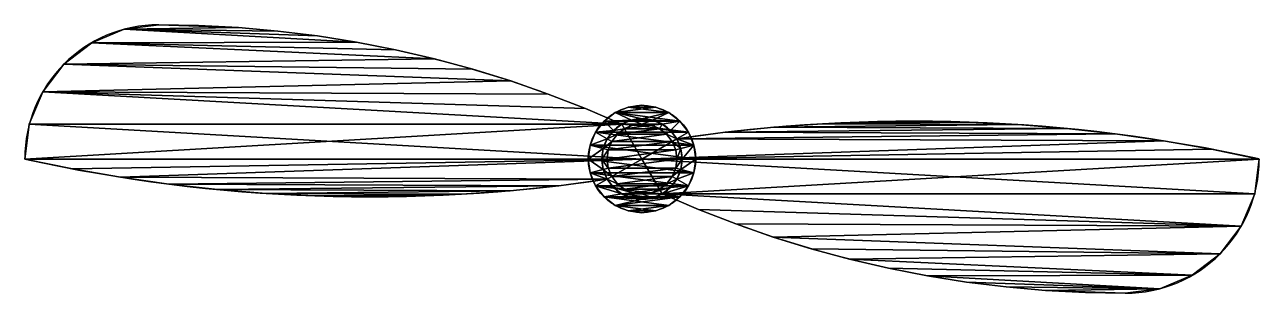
# Model space of a CAD drawing. Header units: inches. Extents: x -23 to 23, y -5.3 to 4.7.
import ezdxf

# ---------------------------------------------------------------- set-up
doc = ezdxf.new("R2010")
doc.units = ezdxf.units.IN
doc.header["$MEASUREMENT"] = 0
doc.layers.get('0').update_dxf_attribs({"color": 13})

# ---------------------------------------------------------------- blocks, each defined once
blk = doc.blocks.new('Group#89')
for p, q in [((0, 23), (0, 23, -1)), ((0, 0), (0, 23)), ((1.294, 22.83), (1.294, 22.83, -1)), ((2.5, 22.33), (2.5, 22.33, -1)), ((-0.367, 21.218), (-0.367, 21.218, -1)), ((3.536, 21.536), (3.536, 21.536, -1)), ((4.33, 20.5), (4.33, 20.5, -1)), ((-0.679, 19.425), (-0.679, 19.425, -1)), ((4.83, 19.294), (4.83, 19.294, -1)), ((5, 18), (5, 18, -1)), ((-0.936, 17.624), (-0.936, 17.624, -1)), ((4.974, 16.519), (4.974, 16.519, -1)), ((-1.137, 15.815), (-1.137, 15.815, -1)), ((4.896, 15.04), (4.896, 15.04, -1)), ((-1.284, 14.001), (-1.284, 14.001, -1)), ((4.765, 13.565), (4.765, 13.565, -1)), ((-1.374, 12.184), (-1.374, 12.184, -1)), ((4.583, 12.095), (4.583, 12.095, -1)), ((4.35, 10.632), (4.35, 10.632, -1)), ((-1.409, 10.365), (-1.409, 10.365, -1)), ((4.064, 9.179), (4.064, 9.179, -1)), ((-1.389, 8.545), (-1.389, 8.545, -1)), ((3.728, 7.736), (3.728, 7.736, -1)), ((-1.312, 6.727), (-1.312, 6.727, -1)), ((3.341, 6.306), (3.341, 6.306, -1)), ((-1.18, 4.912), (-1.18, 4.912, -1)), ((2.905, 4.891), (2.905, 4.891, -1)), ((2.418, 3.492), (2.418, 3.492, -1)), ((-0.993, 3.102), (-0.993, 3.102, -1)), ((1.883, 2.111), (1.883, 2.111, -1)), ((-0.75, 1.299), (0, 0)), ((-0.75, 1.299, -1), (0, 0, -1)), ((-0.75, 1.299), (-0.75, 1.299, -1)), ((1.299, 0.75), (0, 0)), ((1.299, 0.75, -1), (0, 0, -1)), ((1.299, 0.75), (1.299, 0.75, -1)), ((0, 0), (0, 0, -1))]:
    blk.add_line(p, q)
for centre, radius, start, end in [((0, 18), 5, 0, 90), ((0, 18, -1), 5, 0, 90), ((58.027, 10.131), 59.437, 167.49564, 188.54557), ((58.027, 10.131, -1), 59.437, 167.49564, 188.54557)]:
    blk.add_arc(centre, radius, start, end)
at = {"extrusion": (0, 0, -1)}
for centre in [(37.051, 18), (37.051, 18, 1)]:
    blk.add_arc(centre, 42.051, 180, 204.2183, dxfattribs=at)
mesh = blk.add_polyface()
corners = [(-1.389, 8.545), (-1.374, 12.184), (-1.409, 10.365), (-1.312, 6.727), (-1.284, 14.001), (-1.18, 4.912), (-1.137, 15.815), (-0.993, 3.102), (-0.936, 17.624), (-0.75, 1.299), (-0.679, 19.425), (0, 0), (-0.367, 21.218), (0, 23)]
mesh.append_faces([[corners[k] for k in face] for face in [(0, 1, 2), (12, 11, 13)]], dxfattribs={"vtx0": -1})
mesh.append_faces([[corners[k] for k in face] for face in [(1, 3, 4), (4, 5, 6), (6, 7, 8), (8, 9, 10), (10, 11, 12)]], dxfattribs={"vtx0": -1, "vtx1": -1})
mesh.append_faces([[corners[k] for k in face] for face in [(1, 0, 3), (4, 3, 5), (6, 5, 7), (8, 7, 9), (10, 9, 11)]], dxfattribs={"vtx0": -1, "vtx2": -1})
mesh = blk.add_polyface()
corners = [(-1.374, 12.184, -1), (-1.389, 8.545, -1), (-1.409, 10.365, -1), (-1.312, 6.727, -1), (-1.284, 14.001, -1), (-1.18, 4.912, -1), (-1.137, 15.815, -1), (-0.993, 3.102, -1), (-0.936, 17.624, -1), (-0.75, 1.299, -1), (-0.679, 19.425, -1), (0, 0, -1), (-0.367, 21.218, -1), (0, 23, -1), (1.294, 22.83, -1), (1.299, 0.75, -1), (2.5, 22.33, -1), (1.883, 2.111, -1), (2.418, 3.492, -1), (2.905, 4.891, -1), (3.536, 21.536, -1), (3.341, 6.306, -1), (3.728, 7.736, -1), (4.33, 20.5, -1), (4.064, 9.179, -1), (4.35, 10.632, -1), (4.83, 19.294, -1), (4.583, 12.095, -1), (4.765, 13.565, -1), (4.896, 15.04, -1), (5, 18, -1), (4.974, 16.519, -1)]
mesh.append_faces([[corners[k] for k in face] for face in [(0, 1, 2), (29, 30, 31)]], dxfattribs={"vtx0": -1})
mesh.append_faces([[corners[k] for k in face] for face in [(1, 0, 3), (3, 4, 5), (5, 6, 7), (7, 8, 9), (9, 10, 11), (11, 14, 15), (15, 16, 17), (17, 16, 18), (18, 16, 19), (19, 20, 21), (21, 20, 22), (22, 23, 24), (24, 23, 25), (25, 26, 27), (27, 26, 28), (28, 26, 29)]], dxfattribs={"vtx0": -1, "vtx1": -1})
mesh.append_faces([[corners[k] for k in face] for face in [(3, 0, 4), (5, 4, 6), (7, 6, 8), (9, 8, 10), (11, 10, 12), (11, 12, 13), (11, 13, 14), (15, 14, 16), (19, 16, 20), (22, 20, 23), (25, 23, 26), (29, 26, 30)]], dxfattribs={"vtx0": -1, "vtx2": -1})
mesh = blk.add_polyface()
corners = [(0, 23), (-0.367, 21.218, -1), (-0.367, 21.218), (0, 23, -1)]
mesh.append_faces([[corners[k] for k in face] for face in [(0, 1, 2), (1, 0, 3)]], dxfattribs={"vtx0": -1})
mesh = blk.add_polyface()
corners = [(0, 23), (1.294, 22.83, -1), (0, 23, -1), (1.294, 22.83)]
mesh.append_faces([[corners[k] for k in face] for face in [(0, 1, 2), (1, 0, 3)]], dxfattribs={"vtx0": -1})
mesh = blk.add_polyface()
corners = [(1.299, 0.75), (0, 23), (0, 0), (1.294, 22.83), (2.5, 22.33), (1.883, 2.111), (2.418, 3.492), (2.905, 4.891), (3.536, 21.536), (3.341, 6.306), (3.728, 7.736), (4.33, 20.5), (4.064, 9.179), (4.35, 10.632), (4.83, 19.294), (4.583, 12.095), (4.765, 13.565), (4.896, 15.04), (5, 18), (4.974, 16.519)]
mesh.append_faces([[corners[k] for k in face] for face in [(0, 1, 2), (18, 17, 19)]], dxfattribs={"vtx0": -1})
mesh.append_faces([[corners[k] for k in face] for face in [(1, 0, 3), (3, 0, 4), (4, 7, 8), (8, 10, 11), (11, 13, 14), (14, 17, 18)]], dxfattribs={"vtx0": -1, "vtx1": -1})
mesh.append_faces([[corners[k] for k in face] for face in [(4, 0, 5), (4, 5, 6), (4, 6, 7), (8, 7, 9), (8, 9, 10), (11, 10, 12), (11, 12, 13), (14, 13, 15), (14, 15, 16), (14, 16, 17)]], dxfattribs={"vtx0": -1, "vtx2": -1})
mesh = blk.add_polyface()
corners = [(1.294, 22.83), (2.5, 22.33, -1), (1.294, 22.83, -1), (2.5, 22.33)]
mesh.append_faces([[corners[k] for k in face] for face in [(0, 1, 2), (1, 0, 3)]], dxfattribs={"vtx0": -1})
mesh = blk.add_polyface()
corners = [(2.5, 22.33), (3.536, 21.536, -1), (2.5, 22.33, -1), (3.536, 21.536)]
mesh.append_faces([[corners[k] for k in face] for face in [(0, 1, 2), (1, 0, 3)]], dxfattribs={"vtx0": -1})
mesh = blk.add_polyface()
corners = [(-0.367, 21.218), (-0.679, 19.425, -1), (-0.679, 19.425), (-0.367, 21.218, -1)]
mesh.append_faces([[corners[k] for k in face] for face in [(0, 1, 2), (1, 0, 3)]], dxfattribs={"vtx0": -1})
mesh = blk.add_polyface()
corners = [(3.536, 21.536, -1), (4.33, 20.5), (4.33, 20.5, -1), (3.536, 21.536)]
mesh.append_faces([[corners[k] for k in face] for face in [(0, 1, 2), (1, 0, 3)]], dxfattribs={"vtx0": -1})
mesh = blk.add_polyface()
corners = [(4.33, 20.5, -1), (4.83, 19.294), (4.83, 19.294, -1), (4.33, 20.5)]
mesh.append_faces([[corners[k] for k in face] for face in [(0, 1, 2), (1, 0, 3)]], dxfattribs={"vtx0": -1})
mesh = blk.add_polyface()
corners = [(-0.679, 19.425), (-0.936, 17.624, -1), (-0.936, 17.624), (-0.679, 19.425, -1)]
mesh.append_faces([[corners[k] for k in face] for face in [(0, 1, 2), (1, 0, 3)]], dxfattribs={"vtx0": -1})
mesh = blk.add_polyface()
corners = [(4.83, 19.294, -1), (5, 18), (5, 18, -1), (4.83, 19.294)]
mesh.append_faces([[corners[k] for k in face] for face in [(0, 1, 2), (1, 0, 3)]], dxfattribs={"vtx0": -1})
mesh = blk.add_polyface()
corners = [(5, 18, -1), (4.974, 16.519), (4.974, 16.519, -1), (5, 18)]
mesh.append_faces([[corners[k] for k in face] for face in [(0, 1, 2), (1, 0, 3)]], dxfattribs={"vtx0": -1})
mesh = blk.add_polyface()
corners = [(-0.936, 17.624), (-1.137, 15.815, -1), (-1.137, 15.815), (-0.936, 17.624, -1)]
mesh.append_faces([[corners[k] for k in face] for face in [(0, 1, 2), (1, 0, 3)]], dxfattribs={"vtx0": -1})
mesh = blk.add_polyface()
corners = [(4.974, 16.519, -1), (4.896, 15.04), (4.896, 15.04, -1), (4.974, 16.519)]
mesh.append_faces([[corners[k] for k in face] for face in [(0, 1, 2), (1, 0, 3)]], dxfattribs={"vtx0": -1})
mesh = blk.add_polyface()
corners = [(-1.137, 15.815), (-1.284, 14.001, -1), (-1.284, 14.001), (-1.137, 15.815, -1)]
mesh.append_faces([[corners[k] for k in face] for face in [(0, 1, 2), (1, 0, 3)]], dxfattribs={"vtx0": -1})
mesh = blk.add_polyface()
corners = [(4.896, 15.04, -1), (4.765, 13.565), (4.765, 13.565, -1), (4.896, 15.04)]
mesh.append_faces([[corners[k] for k in face] for face in [(0, 1, 2), (1, 0, 3)]], dxfattribs={"vtx0": -1})
mesh = blk.add_polyface()
corners = [(-1.284, 14.001), (-1.374, 12.184, -1), (-1.374, 12.184), (-1.284, 14.001, -1)]
mesh.append_faces([[corners[k] for k in face] for face in [(0, 1, 2), (1, 0, 3)]], dxfattribs={"vtx0": -1})
mesh = blk.add_polyface()
corners = [(4.765, 13.565, -1), (4.583, 12.095), (4.583, 12.095, -1), (4.765, 13.565)]
mesh.append_faces([[corners[k] for k in face] for face in [(0, 1, 2), (1, 0, 3)]], dxfattribs={"vtx0": -1})
mesh = blk.add_polyface()
corners = [(-1.374, 12.184), (-1.409, 10.365, -1), (-1.409, 10.365), (-1.374, 12.184, -1)]
mesh.append_faces([[corners[k] for k in face] for face in [(0, 1, 2), (1, 0, 3)]], dxfattribs={"vtx0": -1})
mesh = blk.add_polyface()
corners = [(4.583, 12.095, -1), (4.35, 10.632), (4.35, 10.632, -1), (4.583, 12.095)]
mesh.append_faces([[corners[k] for k in face] for face in [(0, 1, 2), (1, 0, 3)]], dxfattribs={"vtx0": -1})
mesh = blk.add_polyface()
corners = [(4.35, 10.632, -1), (4.064, 9.179), (4.064, 9.179, -1), (4.35, 10.632)]
mesh.append_faces([[corners[k] for k in face] for face in [(0, 1, 2), (1, 0, 3)]], dxfattribs={"vtx0": -1})
mesh = blk.add_polyface()
corners = [(-1.409, 10.365), (-1.389, 8.545, -1), (-1.389, 8.545), (-1.409, 10.365, -1)]
mesh.append_faces([[corners[k] for k in face] for face in [(0, 1, 2), (1, 0, 3)]], dxfattribs={"vtx0": -1})
mesh = blk.add_polyface()
corners = [(4.064, 9.179, -1), (3.728, 7.736), (3.728, 7.736, -1), (4.064, 9.179)]
mesh.append_faces([[corners[k] for k in face] for face in [(0, 1, 2), (1, 0, 3)]], dxfattribs={"vtx0": -1})
mesh = blk.add_polyface()
corners = [(-1.389, 8.545), (-1.312, 6.727, -1), (-1.312, 6.727), (-1.389, 8.545, -1)]
mesh.append_faces([[corners[k] for k in face] for face in [(0, 1, 2), (1, 0, 3)]], dxfattribs={"vtx0": -1})
mesh = blk.add_polyface()
corners = [(3.728, 7.736, -1), (3.341, 6.306), (3.341, 6.306, -1), (3.728, 7.736)]
mesh.append_faces([[corners[k] for k in face] for face in [(0, 1, 2), (1, 0, 3)]], dxfattribs={"vtx0": -1})
mesh = blk.add_polyface()
corners = [(-1.312, 6.727), (-1.18, 4.912, -1), (-1.18, 4.912), (-1.312, 6.727, -1)]
mesh.append_faces([[corners[k] for k in face] for face in [(0, 1, 2), (1, 0, 3)]], dxfattribs={"vtx0": -1})
mesh = blk.add_polyface()
corners = [(3.341, 6.306, -1), (2.905, 4.891), (2.905, 4.891, -1), (3.341, 6.306)]
mesh.append_faces([[corners[k] for k in face] for face in [(0, 1, 2), (1, 0, 3)]], dxfattribs={"vtx0": -1})
mesh = blk.add_polyface()
corners = [(-1.18, 4.912), (-0.993, 3.102, -1), (-0.993, 3.102), (-1.18, 4.912, -1)]
mesh.append_faces([[corners[k] for k in face] for face in [(0, 1, 2), (1, 0, 3)]], dxfattribs={"vtx0": -1})
mesh = blk.add_polyface()
corners = [(2.905, 4.891, -1), (2.418, 3.492), (2.418, 3.492, -1), (2.905, 4.891)]
mesh.append_faces([[corners[k] for k in face] for face in [(0, 1, 2), (1, 0, 3)]], dxfattribs={"vtx0": -1})
mesh = blk.add_polyface()
corners = [(2.418, 3.492, -1), (1.883, 2.111), (1.883, 2.111, -1), (2.418, 3.492)]
mesh.append_faces([[corners[k] for k in face] for face in [(0, 1, 2), (1, 0, 3)]], dxfattribs={"vtx0": -1})
mesh = blk.add_polyface()
corners = [(-0.993, 3.102), (-0.75, 1.299, -1), (-0.75, 1.299), (-0.993, 3.102, -1)]
mesh.append_faces([[corners[k] for k in face] for face in [(0, 1, 2), (1, 0, 3)]], dxfattribs={"vtx0": -1})
mesh = blk.add_polyface()
corners = [(1.883, 2.111, -1), (1.299, 0.75), (1.299, 0.75, -1), (1.883, 2.111)]
mesh.append_faces([[corners[k] for k in face] for face in [(0, 1, 2), (1, 0, 3)]], dxfattribs={"vtx0": -1})
mesh = blk.add_polyface()
corners = [(-0.75, 1.299), (0, 0, -1), (0, 0), (-0.75, 1.299, -1)]
mesh.append_faces([[corners[k] for k in face] for face in [(0, 1, 2), (1, 0, 3)]], dxfattribs={"vtx0": -1})
mesh = blk.add_polyface()
corners = [(1.299, 0.75), (0, 0, -1), (1.299, 0.75, -1), (0, 0)]
mesh.append_faces([[corners[k] for k in face] for face in [(0, 1, 2), (1, 0, 3)]], dxfattribs={"vtx0": -1})
blk = doc.blocks.new('Group#88')
for p, q in [((1, 3.732), (1, 3.732, 3)), ((1.482, 3.932), (1.482, 3.932, 3)), ((2, 4), (2, 4, 3)), ((2.518, 3.932), (2.518, 3.932, 3)), ((3, 3.732), (3, 3.732, 3)), ((0.586, 3.414), (0.586, 3.414, 3)), ((1.25, 3.299, 3), (1.25, 3.299, 3.5)), ((1.612, 3.449, 3), (1.612, 3.449, 3.5)), ((1.664, 3.256, 3.5), (1.664, 3.256, 3.2)), ((2, 3.5, 3), (2, 3.5, 3.5)), ((2, 3.3, 3.5), (2, 3.3, 3.2)), ((2.336, 3.256, 3.5), (2.336, 3.256, 3.2)), ((2.388, 3.449, 3), (2.388, 3.449, 3.5)), ((2.75, 3.299, 3), (2.75, 3.299, 3.5)), ((3.414, 3.414), (3.414, 3.414, 3)), ((0.268, 3), (0.268, 3, 3)), ((0.939, 3.061, 3), (0.939, 3.061, 3.5)), ((1.081, 2.919, 3.5), (1.081, 2.919, 3.2)), ((1.35, 3.126, 3.5), (1.35, 3.126, 3.2)), ((2.65, 3.126, 3.5), (2.65, 3.126, 3.2)), ((2.919, 2.919, 3.5), (2.919, 2.919, 3.2)), ((3.061, 3.061, 3), (3.061, 3.061, 3.5)), ((3.732, 3), (3.732, 3, 3)), ((0.068, 2.518), (0.068, 2.518, 3)), ((0.551, 2.388, 3), (0.551, 2.388, 3.5)), ((0.701, 2.75, 3), (0.701, 2.75, 3.5)), ((0.744, 2.336, 3.5), (0.744, 2.336, 3.2)), ((0.874, 2.65, 3.5), (0.874, 2.65, 3.2)), ((3.126, 2.65, 3.5), (3.126, 2.65, 3.2)), ((3.256, 2.336, 3.5), (3.256, 2.336, 3.2)), ((3.299, 2.75, 3), (3.299, 2.75, 3.5)), ((3.449, 2.388, 3), (3.449, 2.388, 3.5)), ((3.932, 2.518), (3.932, 2.518, 3)), ((0, 2), (0, 2, 3)), ((0.5, 2, 3), (0.5, 2, 3.5)), ((0.7, 2, 3.5), (0.7, 2, 3.2)), ((3.3, 2, 3.5), (3.3, 2, 3.2)), ((3.5, 2, 3), (3.5, 2, 3.5)), ((4, 2), (4, 2, 3)), ((0.068, 1.482), (0.068, 1.482, 3)), ((0.551, 1.612, 3), (0.551, 1.612, 3.5)), ((0.744, 1.664, 3.5), (0.744, 1.664, 3.2)), ((3.256, 1.664, 3.5), (3.256, 1.664, 3.2)), ((3.449, 1.612, 3), (3.449, 1.612, 3.5)), ((3.932, 1.482), (3.932, 1.482, 3)), ((0.268, 1), (0.268, 1, 3)), ((0.701, 1.25, 3), (0.701, 1.25, 3.5)), ((0.874, 1.35, 3.5), (0.874, 1.35, 3.2)), ((0.939, 0.939, 3), (0.939, 0.939, 3.5)), ((1.081, 1.081, 3.5), (1.081, 1.081, 3.2)), ((2.919, 1.081, 3.5), (2.919, 1.081, 3.2)), ((3.061, 0.939, 3), (3.061, 0.939, 3.5)), ((3.126, 1.35, 3.5), (3.126, 1.35, 3.2)), ((3.299, 1.25, 3), (3.299, 1.25, 3.5)), ((3.732, 1), (3.732, 1, 3)), ((0.586, 0.586), (0.586, 0.586, 3)), ((1.25, 0.701, 3), (1.25, 0.701, 3.5)), ((1.35, 0.874, 3.5), (1.35, 0.874, 3.2)), ((1.612, 0.551, 3), (1.612, 0.551, 3.5)), ((1.664, 0.744, 3.5), (1.664, 0.744, 3.2)), ((2, 0.7, 3.5), (2, 0.7, 3.2)), ((2, 0.5, 3), (2, 0.5, 3.5)), ((2.336, 0.744, 3.5), (2.336, 0.744, 3.2)), ((2.388, 0.551, 3), (2.388, 0.551, 3.5)), ((2.65, 0.874, 3.5), (2.65, 0.874, 3.2)), ((2.75, 0.701, 3), (2.75, 0.701, 3.5)), ((3.414, 0.586), (3.414, 0.586, 3)), ((1, 0.268), (1, 0.268, 3)), ((1.482, 0.068), (1.482, 0.068, 3)), ((2, 0), (2, 0, 3)), ((2.518, 0.068), (2.518, 0.068, 3)), ((3, 0.268), (3, 0.268, 3))]:
    blk.add_line(p, q)
for centre in [(2, 2), (2, 2, 3)]:
    blk.add_circle(centre, 2)
at = {"extrusion": (0, 0, -1)}
for centre, radius in [((-2, 2, -3), 1.5), ((-2, 2, -3.5), 1.5), ((-2, 2, -3.5), 1.3), ((-2, 2, -3.2), 1.3)]:
    blk.add_circle(centre, radius, dxfattribs=at)
mesh = blk.add_polyface()
corners = [(0.068, 1.482, 3), (0.068, 2.518, 3), (0, 2, 3), (0.268, 1, 3), (0.268, 3, 3), (0.586, 0.586, 3), (0.5, 2, 3), (0.551, 1.612, 3), (0.701, 1.25, 3), (1, 0.268, 3), (0.939, 0.939, 3), (1.25, 0.701, 3), (1.482, 0.068, 3), (1.612, 0.551, 3), (2, 0, 3), (2, 0.5, 3), (2.518, 0.068, 3), (2.388, 0.551, 3), (2.75, 0.701, 3), (3, 0.268, 3), (3.061, 0.939, 3), (3.414, 0.586, 3), (3.299, 1.25, 3), (3.449, 1.612, 3), (3.732, 1, 3), (3.5, 2, 3), (0.586, 3.414, 3), (0.551, 2.388, 3), (0.701, 2.75, 3), (1, 3.732, 3), (0.939, 3.061, 3), (1.25, 3.299, 3), (1.482, 3.932, 3), (1.612, 3.449, 3), (2, 4, 3), (2, 3.5, 3), (2.388, 3.449, 3), (2.518, 3.932, 3), (2.75, 3.299, 3), (3, 3.732, 3), (3.061, 3.061, 3), (3.414, 3.414, 3), (3.299, 2.75, 3), (3.449, 2.388, 3), (3.732, 3, 3), (3.932, 1.482, 3), (3.932, 2.518, 3), (4, 2, 3)]
mesh.append_faces([[corners[k] for k in face] for face in [(0, 1, 2), (46, 45, 47)]], dxfattribs={"vtx0": -1})
mesh.append_faces([[corners[k] for k in face] for face in [(1, 3, 4), (6, 5, 7), (7, 5, 8), (8, 9, 10), (10, 9, 11), (11, 12, 13), (13, 14, 15), (15, 16, 17), (17, 16, 18), (18, 19, 20), (20, 21, 22), (22, 21, 23), (23, 24, 25), (26, 28, 29), (29, 31, 32), (32, 33, 34), (34, 36, 37), (37, 38, 39), (39, 40, 41), (41, 43, 44), (44, 45, 46)]], dxfattribs={"vtx0": -1, "vtx1": -1})
mesh.append_faces([[corners[k] for k in face] for face in [(4, 5, 6), (44, 25, 24)]], dxfattribs={"vtx0": -1, "vtx1": -1, "vtx2": -1})
mesh.append_faces([[corners[k] for k in face] for face in [(1, 0, 3), (4, 3, 5), (8, 5, 9), (11, 9, 12), (13, 12, 14), (15, 14, 16), (18, 16, 19), (20, 19, 21), (23, 21, 24), (6, 26, 4), (26, 6, 27), (26, 27, 28), (29, 28, 30), (29, 30, 31), (32, 31, 33), (34, 33, 35), (34, 35, 36), (37, 36, 38), (39, 38, 40), (41, 40, 42), (41, 42, 43), (44, 43, 25), (44, 24, 45)]], dxfattribs={"vtx0": -1, "vtx2": -1})
mesh = blk.add_polyface()
corners = [(0.068, 2.518), (0.068, 1.482), (0, 2), (0.268, 3), (0.268, 1), (0.586, 3.414), (0.586, 0.586), (1, 3.732), (1, 0.268), (1.482, 3.932), (1.482, 0.068), (2, 4), (2, 0), (2.518, 3.932), (2.518, 0.068), (3, 3.732), (3, 0.268), (3.414, 3.414), (3.414, 0.586), (3.732, 3), (3.732, 1), (3.932, 2.518), (3.932, 1.482), (4, 2)]
mesh.append_faces([[corners[k] for k in face] for face in [(0, 1, 2), (22, 21, 23)]], dxfattribs={"vtx0": -1})
mesh.append_faces([[corners[k] for k in face] for face in [(1, 3, 4), (4, 5, 6), (6, 7, 8), (8, 9, 10), (10, 11, 12), (12, 13, 14), (14, 15, 16), (16, 17, 18), (18, 19, 20), (20, 21, 22)]], dxfattribs={"vtx0": -1, "vtx1": -1})
mesh.append_faces([[corners[k] for k in face] for face in [(1, 0, 3), (4, 3, 5), (6, 5, 7), (8, 7, 9), (10, 9, 11), (12, 11, 13), (14, 13, 15), (16, 15, 17), (18, 17, 19), (20, 19, 21)]], dxfattribs={"vtx0": -1, "vtx2": -1})
mesh = blk.add_polyface()
corners = [(0.586, 3.414, 3), (1, 3.732), (0.586, 3.414), (1, 3.732, 3)]
mesh.append_faces([[corners[k] for k in face] for face in [(0, 1, 2), (1, 0, 3)]], dxfattribs={"vtx0": -1})
mesh = blk.add_polyface()
corners = [(1, 3.732, 3), (1.482, 3.932), (1, 3.732), (1.482, 3.932, 3)]
mesh.append_faces([[corners[k] for k in face] for face in [(0, 1, 2), (1, 0, 3)]], dxfattribs={"vtx0": -1})
mesh = blk.add_polyface()
corners = [(1.482, 3.932, 3), (2, 4), (1.482, 3.932), (2, 4, 3)]
mesh.append_faces([[corners[k] for k in face] for face in [(0, 1, 2), (1, 0, 3)]], dxfattribs={"vtx0": -1})
mesh = blk.add_polyface()
corners = [(2, 4, 3), (2.518, 3.932), (2, 4), (2.518, 3.932, 3)]
mesh.append_faces([[corners[k] for k in face] for face in [(0, 1, 2), (1, 0, 3)]], dxfattribs={"vtx0": -1})
mesh = blk.add_polyface()
corners = [(2.518, 3.932, 3), (3, 3.732), (2.518, 3.932), (3, 3.732, 3)]
mesh.append_faces([[corners[k] for k in face] for face in [(0, 1, 2), (1, 0, 3)]], dxfattribs={"vtx0": -1})
mesh = blk.add_polyface()
corners = [(3, 3.732, 3), (3.414, 3.414), (3, 3.732), (3.414, 3.414, 3)]
mesh.append_faces([[corners[k] for k in face] for face in [(0, 1, 2), (1, 0, 3)]], dxfattribs={"vtx0": -1})
mesh = blk.add_polyface()
corners = [(0.586, 3.414, 3), (0.268, 3), (0.268, 3, 3), (0.586, 3.414)]
mesh.append_faces([[corners[k] for k in face] for face in [(0, 1, 2), (1, 0, 3)]], dxfattribs={"vtx0": -1})
mesh = blk.add_polyface()
corners = [(0.701, 1.25, 3.5), (0.7, 2, 3.5), (0.551, 1.612, 3.5), (0.744, 1.664, 3.5), (0.939, 0.939, 3.5), (0.874, 1.35, 3.5), (1.081, 1.081, 3.5), (1.25, 0.701, 3.5), (1.35, 0.874, 3.5), (1.612, 0.551, 3.5), (1.664, 0.744, 3.5), (2, 0.5, 3.5), (2, 0.7, 3.5), (2.388, 0.551, 3.5), (2.336, 0.744, 3.5), (2.65, 0.874, 3.5), (2.75, 0.701, 3.5), (2.919, 1.081, 3.5), (3.061, 0.939, 3.5), (3.126, 1.35, 3.5), (3.299, 1.25, 3.5), (3.256, 1.664, 3.5), (3.3, 2, 3.5), (3.449, 1.612, 3.5), (3.449, 2.388, 3.5), (3.5, 2, 3.5), (0.551, 2.388, 3.5), (0.5, 2, 3.5), (0.701, 2.75, 3.5), (0.744, 2.336, 3.5), (0.939, 3.061, 3.5), (0.874, 2.65, 3.5), (1.081, 2.919, 3.5), (1.25, 3.299, 3.5), (1.35, 3.126, 3.5), (1.612, 3.449, 3.5), (1.664, 3.256, 3.5), (2, 3.5, 3.5), (2, 3.3, 3.5), (2.336, 3.256, 3.5), (2.388, 3.449, 3.5), (2.65, 3.126, 3.5), (2.75, 3.299, 3.5), (2.919, 2.919, 3.5), (3.061, 3.061, 3.5), (3.126, 2.65, 3.5), (3.299, 2.75, 3.5), (3.256, 2.336, 3.5)]
mesh.append_faces([[corners[k] for k in face] for face in [(24, 23, 25), (2, 26, 27)]], dxfattribs={"vtx0": -1})
mesh.append_faces([[corners[k] for k in face] for face in [(0, 1, 2), (1, 0, 3), (3, 4, 5), (5, 4, 6), (6, 7, 8), (8, 9, 10), (10, 11, 12), (12, 13, 14), (14, 13, 15), (15, 16, 17), (17, 18, 19), (19, 20, 21), (21, 20, 22), (26, 2, 28), (28, 29, 30), (30, 32, 33), (33, 34, 35), (35, 36, 37), (37, 39, 40), (40, 41, 42), (42, 43, 44), (44, 45, 46), (46, 22, 24)]], dxfattribs={"vtx0": -1, "vtx1": -1})
mesh.append_faces([[corners[k] for k in face] for face in [(22, 23, 24), (28, 2, 1)]], dxfattribs={"vtx0": -1, "vtx1": -1, "vtx2": -1})
mesh.append_faces([[corners[k] for k in face] for face in [(3, 0, 4), (6, 4, 7), (8, 7, 9), (10, 9, 11), (12, 11, 13), (15, 13, 16), (17, 16, 18), (19, 18, 20), (22, 20, 23), (28, 1, 29), (30, 29, 31), (30, 31, 32), (33, 32, 34), (35, 34, 36), (37, 36, 38), (37, 38, 39), (40, 39, 41), (42, 41, 43), (44, 43, 45), (46, 45, 47), (46, 47, 22)]], dxfattribs={"vtx0": -1, "vtx2": -1})
mesh = blk.add_polyface()
corners = [(0.744, 1.664, 3.2), (0.744, 2.336, 3.2), (0.7, 2, 3.2), (0.874, 1.35, 3.2), (0.874, 2.65, 3.2), (1.081, 1.081, 3.2), (1.081, 2.919, 3.2), (1.35, 0.874, 3.2), (1.35, 3.126, 3.2), (1.664, 0.744, 3.2), (1.664, 3.256, 3.2), (2, 0.7, 3.2), (2, 3.3, 3.2), (2.336, 0.744, 3.2), (2.336, 3.256, 3.2), (2.65, 0.874, 3.2), (2.65, 3.126, 3.2), (2.919, 1.081, 3.2), (2.919, 2.919, 3.2), (3.126, 1.35, 3.2), (3.126, 2.65, 3.2), (3.256, 1.664, 3.2), (3.256, 2.336, 3.2), (3.3, 2, 3.2)]
mesh.append_faces([[corners[k] for k in face] for face in [(0, 1, 2), (22, 21, 23)]], dxfattribs={"vtx0": -1})
mesh.append_faces([[corners[k] for k in face] for face in [(1, 3, 4), (4, 5, 6), (6, 7, 8), (8, 9, 10), (10, 11, 12), (12, 13, 14), (14, 15, 16), (16, 17, 18), (18, 19, 20), (20, 21, 22)]], dxfattribs={"vtx0": -1, "vtx1": -1})
mesh.append_faces([[corners[k] for k in face] for face in [(1, 0, 3), (4, 3, 5), (6, 5, 7), (8, 7, 9), (10, 9, 11), (12, 11, 13), (14, 13, 15), (16, 15, 17), (18, 17, 19), (20, 19, 21)]], dxfattribs={"vtx0": -1, "vtx2": -1})
mesh = blk.add_polyface()
corners = [(0.939, 3.061, 3.5), (1.25, 3.299, 3), (0.939, 3.061, 3), (1.25, 3.299, 3.5)]
mesh.append_faces([[corners[k] for k in face] for face in [(0, 1, 2), (1, 0, 3)]], dxfattribs={"vtx0": -1})
mesh = blk.add_polyface()
corners = [(1.25, 3.299, 3.5), (1.612, 3.449, 3), (1.25, 3.299, 3), (1.612, 3.449, 3.5)]
mesh.append_faces([[corners[k] for k in face] for face in [(0, 1, 2), (1, 0, 3)]], dxfattribs={"vtx0": -1})
mesh = blk.add_polyface()
corners = [(1.664, 3.256, 3.5), (1.35, 3.126, 3.2), (1.664, 3.256, 3.2), (1.35, 3.126, 3.5)]
mesh.append_faces([[corners[k] for k in face] for face in [(0, 1, 2), (1, 0, 3)]], dxfattribs={"vtx0": -1})
mesh = blk.add_polyface()
corners = [(1.612, 3.449, 3.5), (2, 3.5, 3), (1.612, 3.449, 3), (2, 3.5, 3.5)]
mesh.append_faces([[corners[k] for k in face] for face in [(0, 1, 2), (1, 0, 3)]], dxfattribs={"vtx0": -1})
mesh = blk.add_polyface()
corners = [(2, 3.3, 3.5), (1.664, 3.256, 3.2), (2, 3.3, 3.2), (1.664, 3.256, 3.5)]
mesh.append_faces([[corners[k] for k in face] for face in [(0, 1, 2), (1, 0, 3)]], dxfattribs={"vtx0": -1})
mesh = blk.add_polyface()
corners = [(2, 3.5, 3.5), (2.388, 3.449, 3), (2, 3.5, 3), (2.388, 3.449, 3.5)]
mesh.append_faces([[corners[k] for k in face] for face in [(0, 1, 2), (1, 0, 3)]], dxfattribs={"vtx0": -1})
mesh = blk.add_polyface()
corners = [(2.336, 3.256, 3.5), (2, 3.3, 3.2), (2.336, 3.256, 3.2), (2, 3.3, 3.5)]
mesh.append_faces([[corners[k] for k in face] for face in [(0, 1, 2), (1, 0, 3)]], dxfattribs={"vtx0": -1})
mesh = blk.add_polyface()
corners = [(2.65, 3.126, 3.5), (2.336, 3.256, 3.2), (2.65, 3.126, 3.2), (2.336, 3.256, 3.5)]
mesh.append_faces([[corners[k] for k in face] for face in [(0, 1, 2), (1, 0, 3)]], dxfattribs={"vtx0": -1})
mesh = blk.add_polyface()
corners = [(2.388, 3.449, 3.5), (2.75, 3.299, 3), (2.388, 3.449, 3), (2.75, 3.299, 3.5)]
mesh.append_faces([[corners[k] for k in face] for face in [(0, 1, 2), (1, 0, 3)]], dxfattribs={"vtx0": -1})
mesh = blk.add_polyface()
corners = [(2.75, 3.299, 3.5), (3.061, 3.061, 3), (2.75, 3.299, 3), (3.061, 3.061, 3.5)]
mesh.append_faces([[corners[k] for k in face] for face in [(0, 1, 2), (1, 0, 3)]], dxfattribs={"vtx0": -1})
mesh = blk.add_polyface()
corners = [(3.414, 3.414), (3.732, 3, 3), (3.732, 3), (3.414, 3.414, 3)]
mesh.append_faces([[corners[k] for k in face] for face in [(0, 1, 2), (1, 0, 3)]], dxfattribs={"vtx0": -1})
mesh = blk.add_polyface()
corners = [(0.268, 3, 3), (0.068, 2.518), (0.068, 2.518, 3), (0.268, 3)]
mesh.append_faces([[corners[k] for k in face] for face in [(0, 1, 2), (1, 0, 3)]], dxfattribs={"vtx0": -1})
mesh = blk.add_polyface()
corners = [(0.939, 3.061, 3.5), (0.701, 2.75, 3), (0.701, 2.75, 3.5), (0.939, 3.061, 3)]
mesh.append_faces([[corners[k] for k in face] for face in [(0, 1, 2), (1, 0, 3)]], dxfattribs={"vtx0": -1})
mesh = blk.add_polyface()
corners = [(1.081, 2.919, 3.2), (0.874, 2.65, 3.5), (0.874, 2.65, 3.2), (1.081, 2.919, 3.5)]
mesh.append_faces([[corners[k] for k in face] for face in [(0, 1, 2), (1, 0, 3)]], dxfattribs={"vtx0": -1})
mesh = blk.add_polyface()
corners = [(1.35, 3.126, 3.5), (1.081, 2.919, 3.2), (1.35, 3.126, 3.2), (1.081, 2.919, 3.5)]
mesh.append_faces([[corners[k] for k in face] for face in [(0, 1, 2), (1, 0, 3)]], dxfattribs={"vtx0": -1})
mesh = blk.add_polyface()
corners = [(2.919, 2.919, 3.5), (2.65, 3.126, 3.2), (2.919, 2.919, 3.2), (2.65, 3.126, 3.5)]
mesh.append_faces([[corners[k] for k in face] for face in [(0, 1, 2), (1, 0, 3)]], dxfattribs={"vtx0": -1})
mesh = blk.add_polyface()
corners = [(2.919, 2.919, 3.5), (3.126, 2.65, 3.2), (3.126, 2.65, 3.5), (2.919, 2.919, 3.2)]
mesh.append_faces([[corners[k] for k in face] for face in [(0, 1, 2), (1, 0, 3)]], dxfattribs={"vtx0": -1})
mesh = blk.add_polyface()
corners = [(3.061, 3.061, 3), (3.299, 2.75, 3.5), (3.299, 2.75, 3), (3.061, 3.061, 3.5)]
mesh.append_faces([[corners[k] for k in face] for face in [(0, 1, 2), (1, 0, 3)]], dxfattribs={"vtx0": -1})
mesh = blk.add_polyface()
corners = [(3.732, 3), (3.932, 2.518, 3), (3.932, 2.518), (3.732, 3, 3)]
mesh.append_faces([[corners[k] for k in face] for face in [(0, 1, 2), (1, 0, 3)]], dxfattribs={"vtx0": -1})
mesh = blk.add_polyface()
corners = [(0.068, 2.518, 3), (0, 2), (0, 2, 3), (0.068, 2.518)]
mesh.append_faces([[corners[k] for k in face] for face in [(0, 1, 2), (1, 0, 3)]], dxfattribs={"vtx0": -1})
mesh = blk.add_polyface()
corners = [(0.551, 2.388, 3.5), (0.5, 2, 3), (0.5, 2, 3.5), (0.551, 2.388, 3)]
mesh.append_faces([[corners[k] for k in face] for face in [(0, 1, 2), (1, 0, 3)]], dxfattribs={"vtx0": -1})
mesh = blk.add_polyface()
corners = [(0.701, 2.75, 3.5), (0.551, 2.388, 3), (0.551, 2.388, 3.5), (0.701, 2.75, 3)]
mesh.append_faces([[corners[k] for k in face] for face in [(0, 1, 2), (1, 0, 3)]], dxfattribs={"vtx0": -1})
mesh = blk.add_polyface()
corners = [(0.744, 2.336, 3.2), (0.7, 2, 3.5), (0.7, 2, 3.2), (0.744, 2.336, 3.5)]
mesh.append_faces([[corners[k] for k in face] for face in [(0, 1, 2), (1, 0, 3)]], dxfattribs={"vtx0": -1})
mesh = blk.add_polyface()
corners = [(0.874, 2.65, 3.2), (0.744, 2.336, 3.5), (0.744, 2.336, 3.2), (0.874, 2.65, 3.5)]
mesh.append_faces([[corners[k] for k in face] for face in [(0, 1, 2), (1, 0, 3)]], dxfattribs={"vtx0": -1})
mesh = blk.add_polyface()
corners = [(3.126, 2.65, 3.5), (3.256, 2.336, 3.2), (3.256, 2.336, 3.5), (3.126, 2.65, 3.2)]
mesh.append_faces([[corners[k] for k in face] for face in [(0, 1, 2), (1, 0, 3)]], dxfattribs={"vtx0": -1})
mesh = blk.add_polyface()
corners = [(3.256, 2.336, 3.5), (3.3, 2, 3.2), (3.3, 2, 3.5), (3.256, 2.336, 3.2)]
mesh.append_faces([[corners[k] for k in face] for face in [(0, 1, 2), (1, 0, 3)]], dxfattribs={"vtx0": -1})
mesh = blk.add_polyface()
corners = [(3.299, 2.75, 3), (3.449, 2.388, 3.5), (3.449, 2.388, 3), (3.299, 2.75, 3.5)]
mesh.append_faces([[corners[k] for k in face] for face in [(0, 1, 2), (1, 0, 3)]], dxfattribs={"vtx0": -1})
mesh = blk.add_polyface()
corners = [(3.449, 2.388, 3), (3.5, 2, 3.5), (3.5, 2, 3), (3.449, 2.388, 3.5)]
mesh.append_faces([[corners[k] for k in face] for face in [(0, 1, 2), (1, 0, 3)]], dxfattribs={"vtx0": -1})
mesh = blk.add_polyface()
corners = [(3.932, 2.518), (4, 2, 3), (4, 2), (3.932, 2.518, 3)]
mesh.append_faces([[corners[k] for k in face] for face in [(0, 1, 2), (1, 0, 3)]], dxfattribs={"vtx0": -1})
mesh = blk.add_polyface()
corners = [(0, 2, 3), (0.068, 1.482), (0.068, 1.482, 3), (0, 2)]
mesh.append_faces([[corners[k] for k in face] for face in [(0, 1, 2), (1, 0, 3)]], dxfattribs={"vtx0": -1})
mesh = blk.add_polyface()
corners = [(0.5, 2, 3.5), (0.551, 1.612, 3), (0.551, 1.612, 3.5), (0.5, 2, 3)]
mesh.append_faces([[corners[k] for k in face] for face in [(0, 1, 2), (1, 0, 3)]], dxfattribs={"vtx0": -1})
mesh = blk.add_polyface()
corners = [(0.7, 2, 3.2), (0.744, 1.664, 3.5), (0.744, 1.664, 3.2), (0.7, 2, 3.5)]
mesh.append_faces([[corners[k] for k in face] for face in [(0, 1, 2), (1, 0, 3)]], dxfattribs={"vtx0": -1})
mesh = blk.add_polyface()
corners = [(3.3, 2, 3.5), (3.256, 1.664, 3.2), (3.256, 1.664, 3.5), (3.3, 2, 3.2)]
mesh.append_faces([[corners[k] for k in face] for face in [(0, 1, 2), (1, 0, 3)]], dxfattribs={"vtx0": -1})
mesh = blk.add_polyface()
corners = [(3.5, 2, 3), (3.449, 1.612, 3.5), (3.449, 1.612, 3), (3.5, 2, 3.5)]
mesh.append_faces([[corners[k] for k in face] for face in [(0, 1, 2), (1, 0, 3)]], dxfattribs={"vtx0": -1})
mesh = blk.add_polyface()
corners = [(4, 2), (3.932, 1.482, 3), (3.932, 1.482), (4, 2, 3)]
mesh.append_faces([[corners[k] for k in face] for face in [(0, 1, 2), (1, 0, 3)]], dxfattribs={"vtx0": -1})
mesh = blk.add_polyface()
corners = [(0.068, 1.482, 3), (0.268, 1), (0.268, 1, 3), (0.068, 1.482)]
mesh.append_faces([[corners[k] for k in face] for face in [(0, 1, 2), (1, 0, 3)]], dxfattribs={"vtx0": -1})
mesh = blk.add_polyface()
corners = [(0.551, 1.612, 3.5), (0.701, 1.25, 3), (0.701, 1.25, 3.5), (0.551, 1.612, 3)]
mesh.append_faces([[corners[k] for k in face] for face in [(0, 1, 2), (1, 0, 3)]], dxfattribs={"vtx0": -1})
mesh = blk.add_polyface()
corners = [(0.744, 1.664, 3.2), (0.874, 1.35, 3.5), (0.874, 1.35, 3.2), (0.744, 1.664, 3.5)]
mesh.append_faces([[corners[k] for k in face] for face in [(0, 1, 2), (1, 0, 3)]], dxfattribs={"vtx0": -1})
mesh = blk.add_polyface()
corners = [(3.256, 1.664, 3.5), (3.126, 1.35, 3.2), (3.126, 1.35, 3.5), (3.256, 1.664, 3.2)]
mesh.append_faces([[corners[k] for k in face] for face in [(0, 1, 2), (1, 0, 3)]], dxfattribs={"vtx0": -1})
mesh = blk.add_polyface()
corners = [(3.449, 1.612, 3), (3.299, 1.25, 3.5), (3.299, 1.25, 3), (3.449, 1.612, 3.5)]
mesh.append_faces([[corners[k] for k in face] for face in [(0, 1, 2), (1, 0, 3)]], dxfattribs={"vtx0": -1})
mesh = blk.add_polyface()
corners = [(3.932, 1.482), (3.732, 1, 3), (3.732, 1), (3.932, 1.482, 3)]
mesh.append_faces([[corners[k] for k in face] for face in [(0, 1, 2), (1, 0, 3)]], dxfattribs={"vtx0": -1})
mesh = blk.add_polyface()
corners = [(0.268, 1, 3), (0.586, 0.586), (0.586, 0.586, 3), (0.268, 1)]
mesh.append_faces([[corners[k] for k in face] for face in [(0, 1, 2), (1, 0, 3)]], dxfattribs={"vtx0": -1})
mesh = blk.add_polyface()
corners = [(0.701, 1.25, 3.5), (0.939, 0.939, 3), (0.939, 0.939, 3.5), (0.701, 1.25, 3)]
mesh.append_faces([[corners[k] for k in face] for face in [(0, 1, 2), (1, 0, 3)]], dxfattribs={"vtx0": -1})
mesh = blk.add_polyface()
corners = [(0.874, 1.35, 3.2), (1.081, 1.081, 3.5), (1.081, 1.081, 3.2), (0.874, 1.35, 3.5)]
mesh.append_faces([[corners[k] for k in face] for face in [(0, 1, 2), (1, 0, 3)]], dxfattribs={"vtx0": -1})
mesh = blk.add_polyface()
corners = [(1.25, 0.701, 3.5), (0.939, 0.939, 3), (1.25, 0.701, 3), (0.939, 0.939, 3.5)]
mesh.append_faces([[corners[k] for k in face] for face in [(0, 1, 2), (1, 0, 3)]], dxfattribs={"vtx0": -1})
mesh = blk.add_polyface()
corners = [(1.081, 1.081, 3.5), (1.35, 0.874, 3.2), (1.081, 1.081, 3.2), (1.35, 0.874, 3.5)]
mesh.append_faces([[corners[k] for k in face] for face in [(0, 1, 2), (1, 0, 3)]], dxfattribs={"vtx0": -1})
mesh = blk.add_polyface()
corners = [(2.65, 0.874, 3.5), (2.919, 1.081, 3.2), (2.65, 0.874, 3.2), (2.919, 1.081, 3.5)]
mesh.append_faces([[corners[k] for k in face] for face in [(0, 1, 2), (1, 0, 3)]], dxfattribs={"vtx0": -1})
mesh = blk.add_polyface()
corners = [(3.061, 0.939, 3.5), (2.75, 0.701, 3), (3.061, 0.939, 3), (2.75, 0.701, 3.5)]
mesh.append_faces([[corners[k] for k in face] for face in [(0, 1, 2), (1, 0, 3)]], dxfattribs={"vtx0": -1})
mesh = blk.add_polyface()
corners = [(3.126, 1.35, 3.5), (2.919, 1.081, 3.2), (2.919, 1.081, 3.5), (3.126, 1.35, 3.2)]
mesh.append_faces([[corners[k] for k in face] for face in [(0, 1, 2), (1, 0, 3)]], dxfattribs={"vtx0": -1})
mesh = blk.add_polyface()
corners = [(3.299, 1.25, 3), (3.061, 0.939, 3.5), (3.061, 0.939, 3), (3.299, 1.25, 3.5)]
mesh.append_faces([[corners[k] for k in face] for face in [(0, 1, 2), (1, 0, 3)]], dxfattribs={"vtx0": -1})
mesh = blk.add_polyface()
corners = [(3.732, 1), (3.414, 0.586, 3), (3.414, 0.586), (3.732, 1, 3)]
mesh.append_faces([[corners[k] for k in face] for face in [(0, 1, 2), (1, 0, 3)]], dxfattribs={"vtx0": -1})
mesh = blk.add_polyface()
corners = [(1, 0.268, 3), (0.586, 0.586), (1, 0.268), (0.586, 0.586, 3)]
mesh.append_faces([[corners[k] for k in face] for face in [(0, 1, 2), (1, 0, 3)]], dxfattribs={"vtx0": -1})
mesh = blk.add_polyface()
corners = [(1.612, 0.551, 3.5), (1.25, 0.701, 3), (1.612, 0.551, 3), (1.25, 0.701, 3.5)]
mesh.append_faces([[corners[k] for k in face] for face in [(0, 1, 2), (1, 0, 3)]], dxfattribs={"vtx0": -1})
mesh = blk.add_polyface()
corners = [(1.35, 0.874, 3.5), (1.664, 0.744, 3.2), (1.35, 0.874, 3.2), (1.664, 0.744, 3.5)]
mesh.append_faces([[corners[k] for k in face] for face in [(0, 1, 2), (1, 0, 3)]], dxfattribs={"vtx0": -1})
mesh = blk.add_polyface()
corners = [(2, 0.5, 3.5), (1.612, 0.551, 3), (2, 0.5, 3), (1.612, 0.551, 3.5)]
mesh.append_faces([[corners[k] for k in face] for face in [(0, 1, 2), (1, 0, 3)]], dxfattribs={"vtx0": -1})
mesh = blk.add_polyface()
corners = [(1.664, 0.744, 3.5), (2, 0.7, 3.2), (1.664, 0.744, 3.2), (2, 0.7, 3.5)]
mesh.append_faces([[corners[k] for k in face] for face in [(0, 1, 2), (1, 0, 3)]], dxfattribs={"vtx0": -1})
mesh = blk.add_polyface()
corners = [(2, 0.7, 3.5), (2.336, 0.744, 3.2), (2, 0.7, 3.2), (2.336, 0.744, 3.5)]
mesh.append_faces([[corners[k] for k in face] for face in [(0, 1, 2), (1, 0, 3)]], dxfattribs={"vtx0": -1})
mesh = blk.add_polyface()
corners = [(2.388, 0.551, 3.5), (2, 0.5, 3), (2.388, 0.551, 3), (2, 0.5, 3.5)]
mesh.append_faces([[corners[k] for k in face] for face in [(0, 1, 2), (1, 0, 3)]], dxfattribs={"vtx0": -1})
mesh = blk.add_polyface()
corners = [(2.336, 0.744, 3.5), (2.65, 0.874, 3.2), (2.336, 0.744, 3.2), (2.65, 0.874, 3.5)]
mesh.append_faces([[corners[k] for k in face] for face in [(0, 1, 2), (1, 0, 3)]], dxfattribs={"vtx0": -1})
mesh = blk.add_polyface()
corners = [(2.75, 0.701, 3.5), (2.388, 0.551, 3), (2.75, 0.701, 3), (2.388, 0.551, 3.5)]
mesh.append_faces([[corners[k] for k in face] for face in [(0, 1, 2), (1, 0, 3)]], dxfattribs={"vtx0": -1})
mesh = blk.add_polyface()
corners = [(3.414, 0.586, 3), (3, 0.268), (3.414, 0.586), (3, 0.268, 3)]
mesh.append_faces([[corners[k] for k in face] for face in [(0, 1, 2), (1, 0, 3)]], dxfattribs={"vtx0": -1})
mesh = blk.add_polyface()
corners = [(1.482, 0.068, 3), (1, 0.268), (1.482, 0.068), (1, 0.268, 3)]
mesh.append_faces([[corners[k] for k in face] for face in [(0, 1, 2), (1, 0, 3)]], dxfattribs={"vtx0": -1})
mesh = blk.add_polyface()
corners = [(2, 0, 3), (1.482, 0.068), (2, 0), (1.482, 0.068, 3)]
mesh.append_faces([[corners[k] for k in face] for face in [(0, 1, 2), (1, 0, 3)]], dxfattribs={"vtx0": -1})
mesh = blk.add_polyface()
corners = [(2.518, 0.068, 3), (2, 0), (2.518, 0.068), (2, 0, 3)]
mesh.append_faces([[corners[k] for k in face] for face in [(0, 1, 2), (1, 0, 3)]], dxfattribs={"vtx0": -1})
mesh = blk.add_polyface()
corners = [(3, 0.268, 3), (2.518, 0.068), (3, 0.268), (2.518, 0.068, 3)]
mesh.append_faces([[corners[k] for k in face] for face in [(0, 1, 2), (1, 0, 3)]], dxfattribs={"vtx0": -1})
blk = doc.blocks.new('Group#3')
at = {"color": 250}
for name, p in [('Group#89', (23, 23, 2)), ('Group#88', (21, 21))]:
    blk.add_blockref(name, p, dxfattribs=at)
at = {"color": 250, "rotation": 180}
blk.add_blockref('Group#89', (23, 23, 2), dxfattribs=at)
blk = doc.blocks.new('Group#30')
blk.add_blockref('Group#3', (-19.25, -1.848, 16.8))
blk = doc.blocks.new('Group#96')
at = {"rotation": 90.00000000000001}
blk.add_blockref('Group#30', (44.152, 62.016), dxfattribs=at)

msp = doc.modelspace()

# ---------------------------------------------------------------- block references
msp.add_blockref('Group#96', (-23, -66.066, -19.8))

doc.saveas('drawing.dxf')
